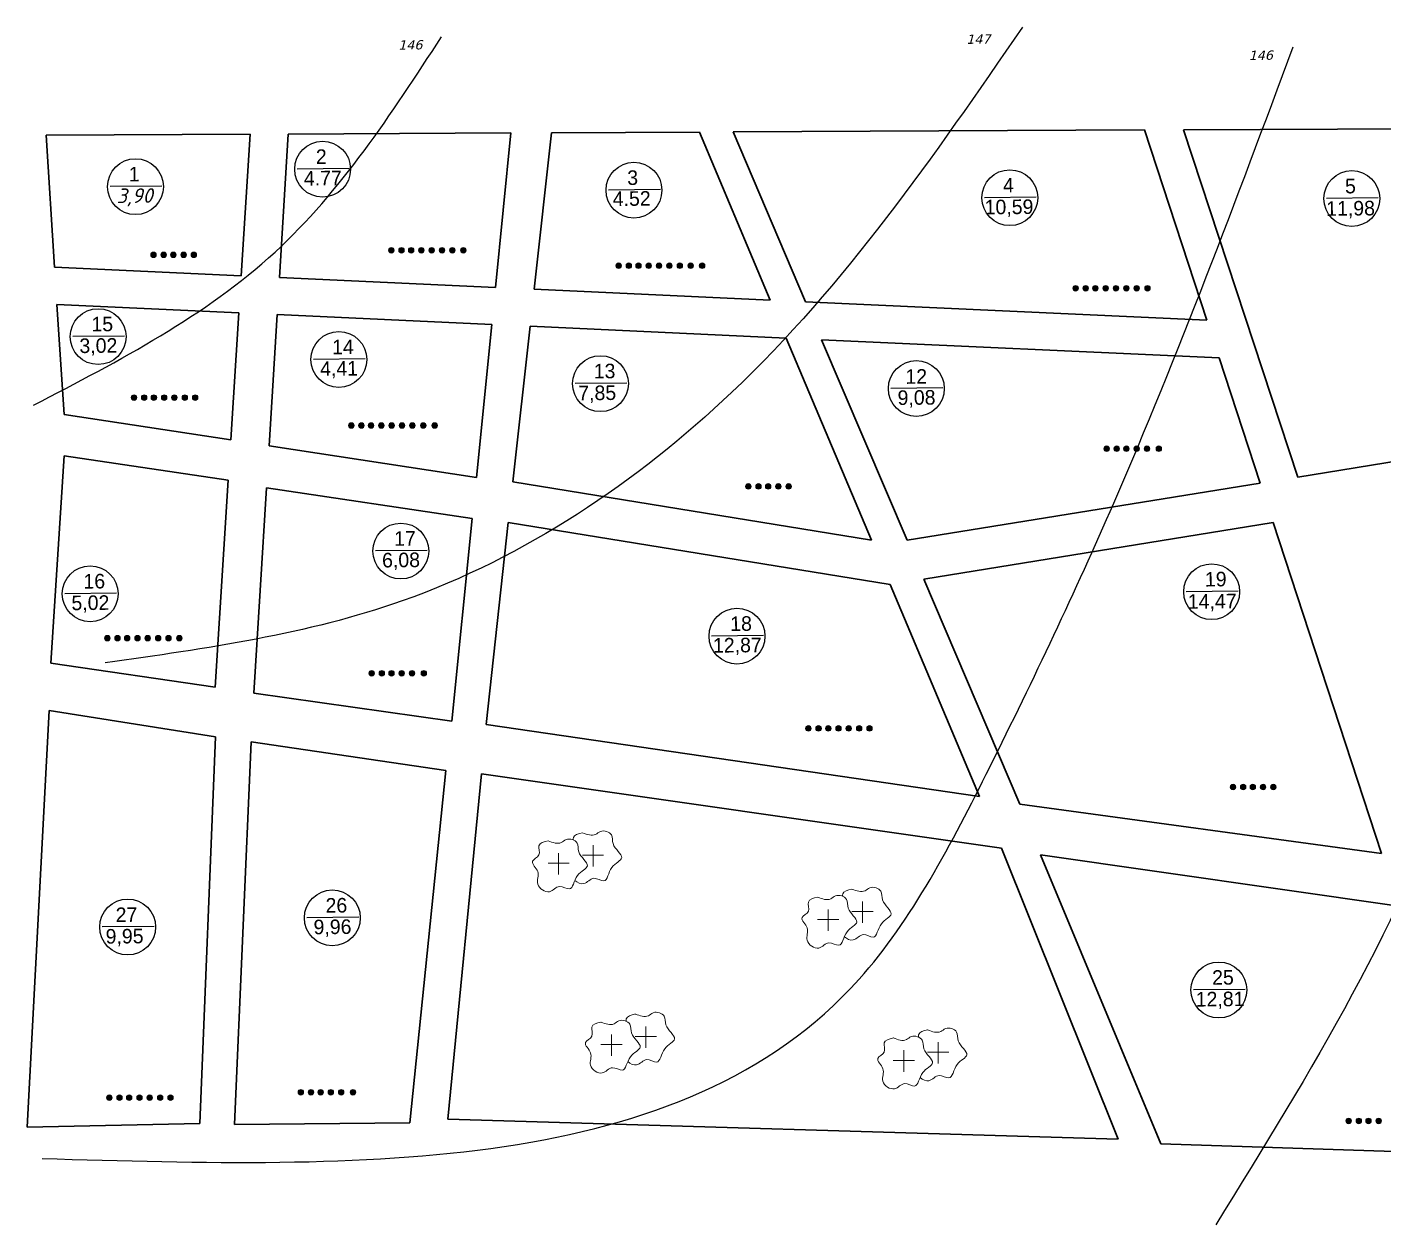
# Model space of a CAD drawing. Header units: millimetres. Extents: x -710977 to 10671, y -929782 to 89628.
# Drawn here: x 2147 to 2474.6, y 839.4 to 1128.7 of the extents above; entities that cross this region are included whole.
import ezdxf

# ---------------------------------------------------------------- set-up
doc = ezdxf.new("R2010")
doc.units = ezdxf.units.MM
doc.header["$LTSCALE"] = 0.4
doc.layers.add('Площади', color=7, linetype='Continuous')
doc.layers.add('Тонкая', color=82, linetype='Continuous', lineweight=20)
doc.styles.add('style1', font='verdana.ttf', dxfattribs={"oblique": 15})

msp = doc.modelspace()

# ---------------------------------------------------------------- hatches: boundary and pattern name
at = {"layer": 'Тонкая', "ltscale": 10}
for points in [[(2235.592, 1074.822, 1), (2234.249, 1074.822, 1)], [(2238.04, 1074.822, 1), (2236.697, 1074.822, 1)], [(2240.375, 1074.822, 1), (2239.032, 1074.822, 1)], [(2242.853, 1074.822, 1), (2241.51, 1074.822, 1)], [(2245.331, 1074.822, 1), (2243.988, 1074.822, 1)], [(2247.844, 1074.822, 1), (2246.501, 1074.822, 1)], [(2250.345, 1074.822, 1), (2249.002, 1074.822, 1)], [(2252.97, 1074.822, 1), (2251.627, 1074.822, 1)], [(2178.174, 1073.731, 1), (2176.831, 1073.731, 1)], [(2180.622, 1073.731, 1), (2179.279, 1073.731, 1)], [(2182.957, 1073.731, 1), (2181.614, 1073.731, 1)], [(2185.435, 1073.731, 1), (2184.092, 1073.731, 1)], [(2187.912, 1073.731, 1), (2186.57, 1073.731, 1)], [(2290.495, 1071.096, 1), (2289.152, 1071.096, 1)], [(2292.943, 1071.096, 1), (2291.6, 1071.096, 1)], [(2295.278, 1071.096, 1), (2293.936, 1071.096, 1)], [(2297.756, 1071.096, 1), (2296.413, 1071.096, 1)], [(2300.234, 1071.096, 1), (2298.891, 1071.096, 1)], [(2302.747, 1071.096, 1), (2301.404, 1071.096, 1)], [(2305.248, 1071.096, 1), (2303.906, 1071.096, 1)], [(2307.873, 1071.096, 1), (2306.53, 1071.096, 1)], [(2310.638, 1071.096, 1), (2309.295, 1071.096, 1)], [(2400.817, 1065.653, 1), (2399.474, 1065.653, 1)], [(2403.265, 1065.653, 1), (2401.922, 1065.653, 1)], [(2405.6, 1065.653, 1), (2404.257, 1065.653, 1)], [(2408.078, 1065.653, 1), (2406.735, 1065.653, 1)], [(2410.556, 1065.653, 1), (2409.213, 1065.653, 1)], [(2413.069, 1065.653, 1), (2411.726, 1065.653, 1)], [(2415.57, 1065.653, 1), (2414.227, 1065.653, 1)], [(2418.195, 1065.653, 1), (2416.852, 1065.653, 1)], [(2173.48, 1039.235, 1), (2172.137, 1039.235, 1)], [(2175.928, 1039.235, 1), (2174.585, 1039.235, 1)], [(2178.263, 1039.235, 1), (2176.92, 1039.235, 1)], [(2180.741, 1039.235, 1), (2179.398, 1039.235, 1)], [(2183.218, 1039.235, 1), (2181.876, 1039.235, 1)], [(2185.732, 1039.235, 1), (2184.389, 1039.235, 1)], [(2188.233, 1039.235, 1), (2186.89, 1039.235, 1)], [(2225.926, 1032.493, 1), (2224.583, 1032.493, 1)], [(2228.374, 1032.493, 1), (2227.031, 1032.493, 1)], [(2230.709, 1032.493, 1), (2229.366, 1032.493, 1)], [(2233.187, 1032.493, 1), (2231.844, 1032.493, 1)], [(2235.665, 1032.493, 1), (2234.322, 1032.493, 1)], [(2238.178, 1032.493, 1), (2236.835, 1032.493, 1)], [(2240.679, 1032.493, 1), (2239.336, 1032.493, 1)], [(2243.304, 1032.493, 1), (2241.961, 1032.493, 1)], [(2246.069, 1032.493, 1), (2244.726, 1032.493, 1)], [(2408.314, 1026.888, 1), (2406.972, 1026.888, 1)], [(2410.762, 1026.888, 1), (2409.42, 1026.888, 1)], [(2413.098, 1026.888, 1), (2411.755, 1026.888, 1)], [(2415.575, 1026.888, 1), (2414.233, 1026.888, 1)], [(2418.053, 1026.888, 1), (2416.711, 1026.888, 1)], [(2420.911, 1026.888, 1), (2419.569, 1026.888, 1)], [(2321.798, 1017.786, 1), (2320.455, 1017.786, 1)], [(2324.246, 1017.786, 1), (2322.903, 1017.786, 1)], [(2326.581, 1017.786, 1), (2325.238, 1017.786, 1)], [(2329.059, 1017.786, 1), (2327.716, 1017.786, 1)], [(2331.537, 1017.786, 1), (2330.194, 1017.786, 1)], [(2167.032, 981.13, 1), (2165.69, 981.13, 1)], [(2169.481, 981.13, 1), (2168.138, 981.13, 1)], [(2171.816, 981.13, 1), (2170.473, 981.13, 1)], [(2174.294, 981.13, 1), (2172.951, 981.13, 1)], [(2176.771, 981.13, 1), (2175.429, 981.13, 1)], [(2179.285, 981.13, 1), (2177.942, 981.13, 1)], [(2181.786, 981.13, 1), (2180.443, 981.13, 1)], [(2184.41, 981.13, 1), (2183.068, 981.13, 1)], [(2230.848, 972.66, 1), (2229.506, 972.66, 1)], [(2233.296, 972.66, 1), (2231.954, 972.66, 1)], [(2235.632, 972.66, 1), (2234.289, 972.66, 1)], [(2238.109, 972.66, 1), (2236.767, 972.66, 1)], [(2240.587, 972.66, 1), (2239.245, 972.66, 1)], [(2243.445, 972.66, 1), (2242.103, 972.66, 1)], [(2336.308, 959.343, 1), (2334.966, 959.343, 1)], [(2338.756, 959.343, 1), (2337.414, 959.343, 1)], [(2341.092, 959.343, 1), (2339.749, 959.343, 1)], [(2343.57, 959.343, 1), (2342.227, 959.343, 1)], [(2346.047, 959.343, 1), (2344.705, 959.343, 1)], [(2348.561, 959.343, 1), (2347.218, 959.343, 1)], [(2351.062, 959.343, 1), (2349.719, 959.343, 1)], [(2438.836, 945.186, 1), (2437.494, 945.186, 1)], [(2441.284, 945.186, 1), (2439.942, 945.186, 1)], [(2443.619, 945.186, 1), (2442.277, 945.186, 1)], [(2446.097, 945.186, 1), (2444.755, 945.186, 1)], [(2448.575, 945.186, 1), (2447.233, 945.186, 1)], [(2213.732, 871.461, 1), (2212.389, 871.461, 1)], [(2216.18, 871.461, 1), (2214.837, 871.461, 1)], [(2218.515, 871.461, 1), (2217.173, 871.461, 1)], [(2220.993, 871.461, 1), (2219.65, 871.461, 1)], [(2223.471, 871.461, 1), (2222.128, 871.461, 1)], [(2226.329, 871.461, 1), (2224.986, 871.461, 1)], [(2167.514, 870.148, 1), (2166.171, 870.148, 1)], [(2169.962, 870.148, 1), (2168.619, 870.148, 1)], [(2172.297, 870.148, 1), (2170.955, 870.148, 1)], [(2174.775, 870.148, 1), (2173.432, 870.148, 1)], [(2177.253, 870.148, 1), (2175.91, 870.148, 1)], [(2179.766, 870.148, 1), (2178.423, 870.148, 1)], [(2182.267, 870.148, 1), (2180.925, 870.148, 1)], [(2466.757, 864.54, 1), (2465.414, 864.54, 1)], [(2469.205, 864.54, 1), (2467.863, 864.54, 1)], [(2471.54, 864.54, 1), (2470.198, 864.54, 1)], [(2474.018, 864.54, 1), (2472.676, 864.54, 1)]]:
    msp.add_hatch(color=0, dxfattribs=at).paths.add_polyline_path(points)

# ---------------------------------------------------------------- linework, layer by layer
at = {"color": 0, "lineweight": 30}
for p, q in [((2486.515, 1104.202), (2426.209, 1103.919)), ((2200.86, 1102.861), (2151.552, 1102.629)), ((2151.552, 1102.629), (2153.607, 1070.749)), ((2200.86, 1102.861), (2198.686, 1068.675)), ((2207.887, 1068.252), (2210.016, 1102.904)), ((2263.813, 1103.156), (2210.016, 1102.904)), ((2263.813, 1103.156), (2260.068, 1065.851)), ((2269.398, 1065.422), (2273.57, 1103.202)), ((2309.35, 1103.37), (2273.57, 1103.202)), ((2309.35, 1103.37), (2326.433, 1062.798)), ((2416.792, 1103.875), (2317.432, 1103.408)), ((2334.919, 1062.407), (2317.432, 1103.408)), ((2416.792, 1103.875), (2431.827, 1057.949)), ((2426.209, 1103.919), (2453.775, 1020.054)), ((2153.607, 1070.749), (2198.686, 1068.675)), ((2207.887, 1068.252), (2260.068, 1065.851)), ((2269.398, 1065.422), (2326.433, 1062.798)), ((2154.189, 1061.722), (2155.901, 1035.174)), ((2154.189, 1061.722), (2198.115, 1059.701)), ((2334.919, 1062.407), (2431.827, 1057.949)), ((2198.115, 1059.701), (2196.162, 1029.007)), ((2205.389, 1027.594), (2207.335, 1059.277)), ((2207.335, 1059.277), (2259.168, 1056.892)), ((2259.168, 1056.892), (2255.457, 1019.925)), ((2264.257, 1018.868), (2268.409, 1056.467)), ((2268.409, 1056.467), (2330.297, 1053.62)), ((2330.297, 1053.62), (2350.838, 1004.834)), ((2359.501, 1004.773), (2338.835, 1053.227)), ((2338.835, 1053.227), (2434.818, 1048.811)), ((2434.818, 1048.811), (2444.714, 1018.585)), ((2155.901, 1035.174), (2196.162, 1029.007)), ((2511.025, 1029.334), (2453.775, 1020.054)), ((2205.389, 1027.594), (2255.457, 1019.925)), ((2152.67, 975.067), (2155.901, 1025.174)), ((2155.901, 1025.174), (2195.545, 1019.3)), ((2195.545, 1019.3), (2192.364, 969.297)), ((2264.257, 1018.868), (2350.838, 1004.834)), ((2201.72, 967.889), (2204.764, 1017.438)), ((2204.764, 1017.438), (2254.469, 1010.077)), ((2444.714, 1018.585), (2359.501, 1004.773)), ((2254.469, 1010.077), (2249.552, 961.102)), ((2257.786, 960.266), (2263.173, 1009.044)), ((2263.173, 1009.044), (2355.357, 994.102)), ((2447.822, 1009.089), (2363.49, 995.42)), ((2447.822, 1009.089), (2474.002, 929.121)), ((2355.357, 994.102), (2376.91, 942.914)), ((2386.683, 941.041), (2363.49, 995.42)), ((2192.364, 969.297), (2152.67, 975.067)), ((2249.552, 961.102), (2201.72, 967.889)), ((2146.984, 863.046), (2152.309, 963.673)), ((2152.309, 963.673), (2192.506, 957.329)), ((2376.91, 942.914), (2257.786, 960.266)), ((2192.506, 957.329), (2188.656, 863.896)), ((2197.088, 863.668), (2201.097, 956.07)), ((2201.097, 956.07), (2248.066, 949.2)), ((2248.066, 949.2), (2239.398, 864.085)), ((2248.529, 864.969), (2256.722, 948.386)), ((2256.722, 948.386), (2382.291, 930.395)), ((2474.002, 929.121), (2386.683, 941.041)), ((2382.291, 930.395), (2410.458, 860.091)), ((2420.725, 859.015), (2391.642, 928.816)), ((2391.642, 928.816), (2478.172, 916.386)), ((2410.458, 860.091), (2248.529, 864.969)), ((2188.656, 863.896), (2146.984, 863.046)), ((2239.398, 864.085), (2197.088, 863.668)), ((2497.792, 856.454), (2420.725, 859.015))]:
    msp.add_line(p, q, dxfattribs=at)
at = {"color": 241, "lineweight": 25}
for p, q in [((2224.716, 1094.556), (2212.208, 1094.417)), ((2179.522, 1090.33), (2167.015, 1090.191)), ((2299.895, 1089.488), (2287.388, 1089.349)), ((2390.639, 1087.667), (2378.131, 1087.528)), ((2473.218, 1087.456), (2460.711, 1087.317)), ((2170.521, 1054.113), (2158.013, 1053.974)), ((2228.64, 1048.596), (2216.133, 1048.457)), ((2291.804, 1042.759), (2279.297, 1042.62)), ((2368.078, 1041.574), (2355.57, 1041.435)), ((2243.603, 1002.33), (2231.096, 1002.191)), ((2168.593, 992.005), (2156.085, 991.866)), ((2439.387, 992.504), (2426.879, 992.365)), ((2324.771, 981.771), (2312.263, 981.632)), ((2177.645, 911.528), (2165.138, 911.389)), ((2227.055, 913.722), (2214.547, 913.583)), ((2441.127, 896.308), (2428.62, 896.169))]:
    msp.add_line(p, q, dxfattribs=at)
for centre in [(2218.331, 1094.409), (2173.137, 1090.182), (2293.51, 1089.341), (2384.254, 1087.52), (2466.833, 1087.309), (2164.136, 1053.965), (2222.255, 1048.449), (2285.42, 1042.611), (2361.693, 1041.427), (2237.219, 1002.182), (2162.208, 991.858), (2433.002, 992.357), (2318.386, 981.623), (2171.261, 911.38), (2220.67, 913.575), (2434.743, 896.161)]:
    msp.add_circle(centre, 6.746, dxfattribs=at)
at = {"ltscale": 0.5}
for points in [[(2387.301, 1128.721), (2317.164, 1040.534), (2237.57, 990.141), (2165.857, 975.181)], [(2148.52, 1037.385), (2206.836, 1074.392), (2247.027, 1126.359)], [(2150.643, 855.451), (2347.898, 898.805), (2379.421, 949.985), (2409.367, 1013.763), (2452.71, 1123.997)], [(2510.516, 1125.263), (2509.407, 1052.142), (2492.775, 953.54), (2434.007, 839.428)]]:
    msp.add_spline(points, degree=3, dxfattribs=at)
at = {"layer": 'Тонкая', "color": 6}
for p, q in [((2283.622, 931.158), (2283.622, 925.992)), ((2283.622, 928.72), (2283.622, 931.158)), ((2275.328, 926.764), (2275.328, 929.203)), ((2275.328, 929.203), (2275.328, 924.037)), ((2348.682, 917.557), (2348.682, 912.39)), ((2348.682, 915.118), (2348.682, 917.557)), ((2340.387, 913.163), (2340.387, 915.601)), ((2340.387, 915.601), (2340.387, 910.435)), ((2288.084, 882.984), (2288.084, 885.423)), ((2288.084, 885.423), (2288.084, 880.256)), ((2296.379, 887.378), (2296.379, 882.212)), ((2296.379, 884.939), (2296.379, 887.378)), ((2358.672, 879.159), (2358.672, 881.597)), ((2358.672, 881.597), (2358.672, 876.431)), ((2366.967, 883.552), (2366.967, 878.386)), ((2366.967, 881.114), (2366.967, 883.552))]:
    msp.add_line(p, q, dxfattribs=at)
at = {"layer": 'Тонкая', "color": 0, "ltscale": 10}
for centre in [(2234.92, 1074.822), (2237.368, 1074.822), (2239.704, 1074.822), (2242.181, 1074.822), (2244.659, 1074.822), (2247.172, 1074.822), (2249.674, 1074.822), (2252.298, 1074.822), (2177.502, 1073.731), (2179.95, 1073.731), (2182.286, 1073.731), (2184.763, 1073.731), (2187.241, 1073.731), (2289.824, 1071.096), (2292.272, 1071.096), (2294.607, 1071.096), (2297.085, 1071.096), (2299.562, 1071.096), (2302.076, 1071.096), (2304.577, 1071.096), (2307.202, 1071.096), (2309.967, 1071.096), (2400.145, 1065.653), (2402.593, 1065.653), (2404.929, 1065.653), (2407.407, 1065.653), (2409.884, 1065.653), (2412.397, 1065.653), (2414.899, 1065.653), (2417.523, 1065.653), (2172.808, 1039.235), (2175.256, 1039.235), (2177.591, 1039.235), (2180.069, 1039.235), (2182.547, 1039.235), (2185.06, 1039.235), (2187.561, 1039.235), (2225.254, 1032.493), (2227.702, 1032.493), (2230.038, 1032.493), (2232.516, 1032.493), (2234.993, 1032.493), (2237.507, 1032.493), (2240.008, 1032.493), (2242.632, 1032.493), (2245.398, 1032.493), (2407.643, 1026.888), (2410.091, 1026.888), (2412.426, 1026.888), (2414.904, 1026.888), (2417.382, 1026.888), (2420.24, 1026.888), (2321.126, 1017.786), (2323.574, 1017.786), (2325.91, 1017.786), (2328.387, 1017.786), (2330.865, 1017.786), (2166.361, 981.13), (2168.809, 981.13), (2171.144, 981.13), (2173.622, 981.13), (2176.1, 981.13), (2178.613, 981.13), (2181.114, 981.13), (2183.739, 981.13), (2230.177, 972.66), (2232.625, 972.66), (2234.96, 972.66), (2237.438, 972.66), (2239.916, 972.66), (2242.774, 972.66), (2335.637, 959.343), (2338.085, 959.343), (2340.42, 959.343), (2342.898, 959.343), (2345.376, 959.343), (2347.889, 959.343), (2350.39, 959.343), (2438.165, 945.186), (2440.613, 945.186), (2442.948, 945.186), (2445.426, 945.186), (2447.904, 945.186), (2213.061, 871.461), (2215.509, 871.461), (2217.844, 871.461), (2220.322, 871.461), (2222.8, 871.461), (2225.658, 871.461), (2166.843, 870.148), (2169.291, 870.148), (2171.626, 870.148), (2174.104, 870.148), (2176.582, 870.148), (2179.095, 870.148), (2181.596, 870.148), (2466.086, 864.54), (2468.534, 864.54), (2470.869, 864.54), (2473.347, 864.54)]:
    msp.add_circle(centre, 0.671, dxfattribs=at)
at = {"layer": 'Тонкая', "color": 6}
for points, knots in [([(2281.095, 934.151), (2280.079, 933.897), (2278.823, 933.584), (2278.83, 932.599), (2278.85, 932.399)], [0, 0, 0, 0, 1.2624019, 1.5601918, 1.5601918, 1.5601918, 1.5601918]), ([(2279.259, 922.63), (2279.851, 922.06), (2281.76, 921.236), (2283.539, 923.983), (2287.088, 921.347), (2287.354, 926.225), (2292.166, 928.029), (2287.94, 930.78), (2288.617, 934.042), (2285.663, 935.004), (2283.842, 933.087), (2282.218, 933.706), (2281.084, 934.139)], [6.9446187, 6.9446187, 6.9446187, 6.9446187, 8.0326898, 9.4115689, 10.6307294, 12.536176, 14.2057588, 16.1935864, 17.2635322, 18.6495446, 19.3379741, 20.9331365, 20.9331365, 20.9331365, 20.9331365]), ([(2344.319, 909.028), (2344.911, 908.459), (2346.82, 907.634), (2348.599, 910.381), (2352.148, 907.745), (2352.413, 912.623), (2357.226, 914.427), (2353, 917.178), (2353.677, 920.441), (2350.723, 921.403), (2348.902, 919.485), (2347.278, 920.105), (2346.144, 920.537)], [6.9446187, 6.9446187, 6.9446187, 6.9446187, 8.0326898, 9.4115689, 10.6307294, 12.536176, 14.2057588, 16.1935864, 17.2635322, 18.6495446, 19.3379741, 20.9331365, 20.9331365, 20.9331365, 20.9331365]), ([(2346.155, 920.549), (2345.139, 920.296), (2343.883, 919.982), (2343.89, 918.997), (2343.91, 918.797)], [0, 0, 0, 0, 1.2624019, 1.5601918, 1.5601918, 1.5601918, 1.5601918]), ([(2293.852, 890.37), (2292.836, 890.117), (2291.58, 889.804), (2291.587, 888.819), (2291.607, 888.618)], [0, 0, 0, 0, 1.2624019, 1.5601918, 1.5601918, 1.5601918, 1.5601918]), ([(2292.016, 878.849), (2292.607, 878.28), (2294.517, 877.455), (2296.296, 880.203), (2299.844, 877.566), (2300.11, 882.444), (2304.923, 884.248), (2300.696, 886.999), (2301.373, 890.262), (2298.419, 891.224), (2296.599, 889.307), (2294.975, 889.926), (2293.841, 890.358)], [6.9446187, 6.9446187, 6.9446187, 6.9446187, 8.0326898, 9.4115689, 10.6307294, 12.536176, 14.2057588, 16.1935864, 17.2635322, 18.6495446, 19.3379741, 20.9331365, 20.9331365, 20.9331365, 20.9331365]), ([(2364.44, 886.545), (2363.424, 886.291), (2362.168, 885.978), (2362.175, 884.993), (2362.195, 884.793)], [0, 0, 0, 0, 1.2624019, 1.5601918, 1.5601918, 1.5601918, 1.5601918]), ([(2362.604, 875.024), (2363.195, 874.454), (2365.105, 873.63), (2366.883, 876.377), (2370.432, 873.741), (2370.698, 878.619), (2375.511, 880.423), (2371.284, 883.174), (2371.961, 886.436), (2369.007, 887.398), (2367.187, 885.481), (2365.563, 886.1), (2364.429, 886.533)], [6.9446187, 6.9446187, 6.9446187, 6.9446187, 8.0326898, 9.4115689, 10.6307294, 12.536176, 14.2057588, 16.1935864, 17.2635322, 18.6495446, 19.3379741, 20.9331365, 20.9331365, 20.9331365, 20.9331365])]:
    msp.add_open_spline(points, degree=3, knots=knots, dxfattribs=at)
for points in [[(2272.8, 932.195), (2270.579, 930.995), (2270.579, 928.776), (2269.048, 927.245), (2270.279, 924.756), (2270.279, 921.756), (2273.1, 919.896), (2275.545, 921.173), (2277.904, 920.556), (2279.894, 923.806), (2282.255, 926.167), (2280.176, 929.556), (2279.765, 931.655), (2277.123, 932.495), (2275.953, 931.77), (2272.789, 932.184)], [(2281.086, 928.72), (2286.191, 928.72)], [(2272.791, 926.764), (2277.896, 926.764)], [(2337.86, 918.594), (2335.639, 917.394), (2335.639, 915.174), (2334.108, 913.643), (2335.339, 911.154), (2335.339, 908.154), (2338.16, 906.294), (2340.604, 907.571), (2342.963, 906.954), (2344.954, 910.204), (2347.315, 912.565), (2345.236, 915.954), (2344.825, 918.054), (2342.183, 918.894), (2341.012, 918.169), (2337.849, 918.582)], [(2346.146, 915.118), (2351.251, 915.118)], [(2337.851, 913.163), (2342.956, 913.163)], [(2285.557, 888.415), (2283.336, 887.215), (2283.336, 884.995), (2281.805, 883.465), (2283.035, 880.975), (2283.035, 877.975), (2285.857, 876.115), (2288.301, 877.393), (2290.66, 876.775), (2292.651, 880.025), (2295.012, 882.386), (2292.933, 885.775), (2292.522, 887.875), (2289.88, 888.715), (2288.709, 887.99), (2285.546, 888.403)], [(2293.842, 884.939), (2298.948, 884.939)], [(2356.145, 884.59), (2353.924, 883.39), (2353.924, 881.17), (2352.393, 879.639), (2353.623, 877.15), (2353.623, 874.15), (2356.445, 872.29), (2358.889, 873.567), (2361.248, 872.95), (2363.239, 876.2), (2365.6, 878.561), (2363.521, 881.95), (2363.109, 884.05), (2360.468, 884.89), (2359.297, 884.164), (2356.134, 884.578)], [(2285.548, 882.984), (2290.653, 882.984)], [(2356.136, 879.159), (2361.241, 879.159)], [(2364.43, 881.114), (2369.536, 881.114)]]:
    msp.add_spline(points, degree=3, dxfattribs=at)

# ---------------------------------------------------------------- texts
at = {"color": 2, "ltscale": 0.5, "attachment_point": 1, "rotation": 0.63657}
for s, width, insert, char_height in [('2', 10.02987, (2216.684, 1099.177), 3.518), ('1', 10.02987, (2171.49, 1094.951), 3.518), ('4.{\\Ftxt|c204;77}', 17.02864, (2213.784, 1093.956), 3.51793), ('3', 10.02987, (2291.863, 1094.11), 3.518), ('4', 10.02987, (2382.607, 1092.288), 3.518), ('5', 10.02987, (2465.186, 1092.078), 3.518), ('{\\fISOCPEUR|b0|i1|c204|p34;3,90}', 17.02864, (2168.591, 1089.73), 3.51793), ('4.{\\Ftxt|c204;52}', 17.02864, (2288.362, 1089.025), 3.51793), ('{\\Ftxt|c204;10,59}', 17.02864, (2378.166, 1086.995), 3.51793), ('{\\Ftxt|c204;11,98}', 17.02864, (2460.64, 1086.653), 3.51793), ('15', 10.02987, (2162.489, 1058.734), 3.5179), ('{\\Ftxt|c204;3,02}', 17.02864, (2159.589, 1053.513), 3.51793), ('14', 10.02987, (2220.608, 1053.218), 3.5179), ('{\\Ftxt|c204;4,41}', 17.02864, (2217.708, 1047.997), 3.51793), ('13', 10.02987, (2283.772, 1047.38), 3.5179), ('12', 10.02987, (2359.033, 1046.076), 3.5179), ('{\\Ftxt|c204;7,85}', 17.02864, (2280.038, 1042.096), 3.51793), ('{\\Ftxt|c204;9,08}', 17.02864, (2357.146, 1040.975), 3.51793), ('17', 10.02987, (2235.571, 1006.951), 3.5179), ('{\\Ftxt|c204;6,08}', 17.02864, (2232.672, 1001.73), 3.51793), ('16', 10.02987, (2160.561, 996.626), 3.5179), ('19', 10.02987, (2431.355, 997.125), 3.5179), ('{\\Ftxt|c204;5,02}', 17.02864, (2157.661, 991.406), 3.51793), ('{\\Ftxt|c204;14,47}', 17.02864, (2427.229, 991.736), 3.51793), ('18', 10.02987, (2316.739, 986.392), 3.5179), ('{\\Ftxt|c204;12,87}', 17.02864, (2312.569, 981.149), 3.51793), ('26', 10.02987, (2219.023, 918.344), 3.5179), ('27', 10.02987, (2168.335, 916.07), 3.5179), ('{\\Ftxt|c204;9,95}', 17.02864, (2165.919, 910.866), 3.51793), ('{\\Ftxt|c204;9,96}', 17.02864, (2216.123, 913.123), 3.51793), ('25', 10.02987, (2433.096, 900.93), 3.5179), ('{\\Ftxt|c204;12,81}', 17.02864, (2429.136, 895.668), 3.51793)]:
    msp.add_mtext_dynamic_manual_height_columns(s, width=width, gutter_width=35.179, heights=[0], dxfattribs=dict(at, insert=insert, char_height=char_height))
at = {"layer": 'Площади', "color": 0, "lineweight": 30, "style": 'style1', "oblique": 15}
for s, p in [('147', (2373.75, 1124.67)), ('146', (2236.582, 1123.279)), ('146', (2441.94, 1120.774))]:
    msp.add_text(s, height=2.24, rotation=0.71037, dxfattribs=at).set_placement(p)

doc.saveas('drawing.dxf')
